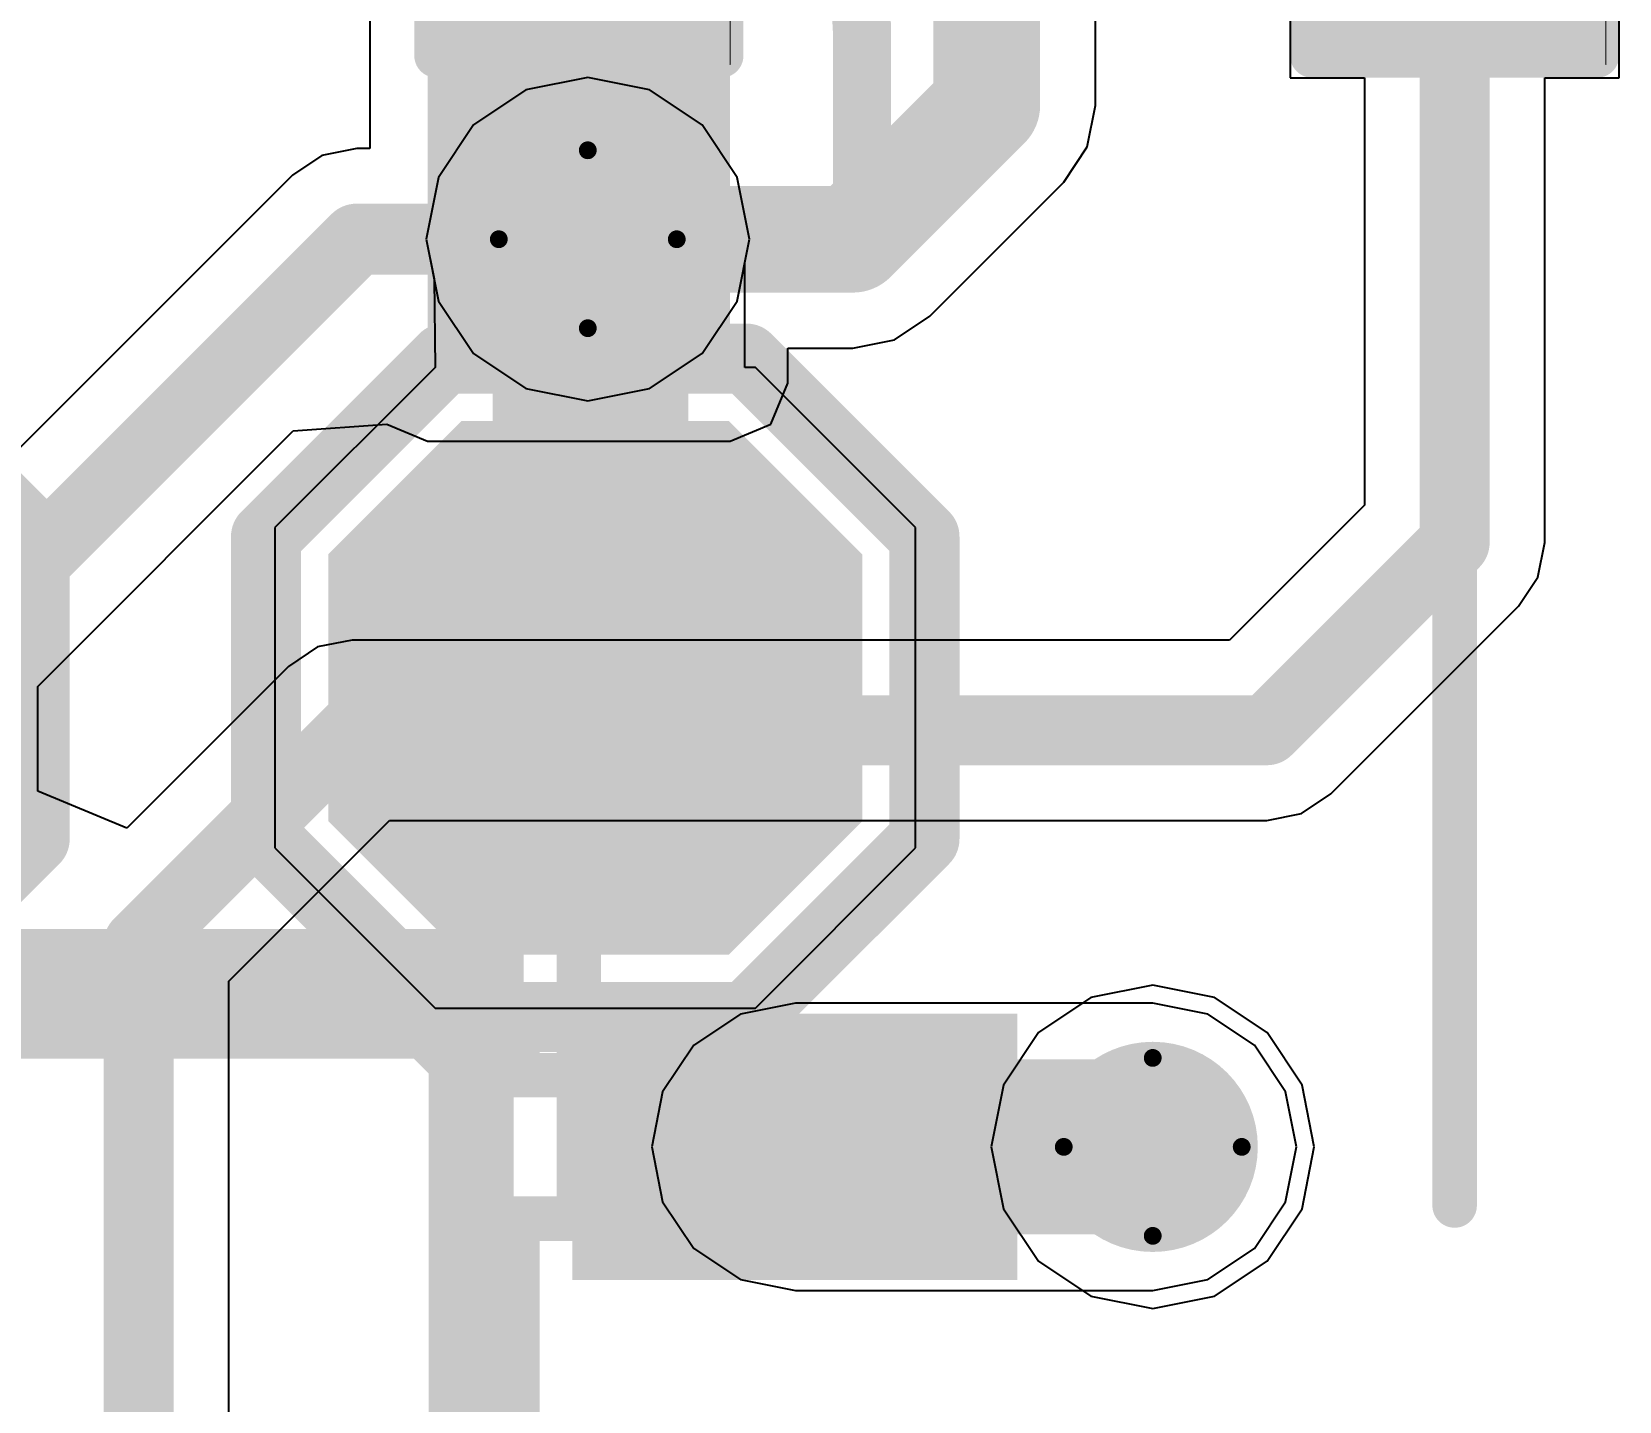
# Model space of a CAD drawing. Header units: millimetres. Extents: x -16 to 330, y -45 to 150.
# Drawn here: x 73.194 to 77.726, y 53.228 to 57.138 of the extents above; entities that cross this region are included whole.
import ezdxf

# ---------------------------------------------------------------- set-up
doc = ezdxf.new("R2010")
doc.units = ezdxf.units.MM
for name, color, linetype in [('BottomLayer', 5, 'Continuous'), ('BottomOverlay', 54, 'Continuous'), ('BottomPaste', 16, 'Continuous'), ('BottomSolder', 6, 'Continuous'), ('DrillDrawing', 1, 'Continuous'), ('Mechanical13', 56, 'Continuous'), ('MidLayer1', 16, 'Continuous'), ('MidLayer2', 76, 'Continuous'), ('TopLayer', 1, 'Continuous'), ('TopOverlay', 2, 'Continuous'), ('TopPaste', 8, 'Continuous'), ('TopSolder', 216, 'Continuous'), ('ViaHoleLayer', 16, 'Continuous')]:
    doc.layers.add(name, color=color, linetype=linetype)
doc.styles.add('Arial', font='arial.ttf', dxfattribs={"height": 0.2})

# ---------------------------------------------------------------- blocks, each defined once
blk = doc.blocks.new('16_SOIC_72')
at = {"layer": 'TopLayer'}
blk.add_hatch(color=1, dxfattribs=at).paths.add_polyline_path([(-0.635, -8.51), (0.635, -8.51), (0.635, -9.27), (-0.635, -9.27)])
at = {"layer": 'TopPaste'}
blk.add_hatch(color=8, dxfattribs=at).paths.add_polyline_path([(-0.635, -8.51), (0.635, -8.51), (0.635, -9.27), (-0.635, -9.27)])
at = {"layer": 'TopSolder'}
blk.add_hatch(color=216, dxfattribs=at).paths.add_polyline_path([(-0.635, -8.51), (0.635, -8.51), (0.635, -9.27), (-0.635, -9.27)])
at = {"layer": 'TopOverlay', "const_width": 0.127}
for points in [[(0.8382, -9.3472), (0.8382, -9.4488)], [(4.8768, -9.4488), (0.8382, -9.4488)]]:
    blk.add_lwpolyline(points, dxfattribs=at)
at = {"layer": 'TopOverlay', "const_width": 0.0635}
for points in [[(0.8065, -9.3472, 1), (0.87, -9.3472, 1)], [(0.8065, -9.4488, 1), (0.87, -9.4488, 1)], [(0.8065, -9.4488, 1), (0.87, -9.4488, 1)]]:
    blk.add_lwpolyline(points, format="xyb", close=True, dxfattribs=at)
blk = doc.blocks.new('R___0402_108')
at = {"layer": 'TopLayer'}
for points in [[(-0.6985, -0.3175), (-0.6985, 0.3175), (-0.2413, 0.3175), (-0.2413, -0.3175)], [(0.2413, -0.3175), (0.2413, 0.3175), (0.6985, 0.3175), (0.6985, -0.3175)]]:
    blk.add_hatch(color=1, dxfattribs=at).paths.add_polyline_path(points)
at = {"layer": 'TopPaste'}
for points in [[(-0.6985, -0.3175), (-0.6985, 0.3175), (-0.2413, 0.3175), (-0.2413, -0.3175)], [(0.2413, -0.3175), (0.2413, 0.3175), (0.6985, 0.3175), (0.6985, -0.3175)]]:
    blk.add_hatch(color=8, dxfattribs=at).paths.add_polyline_path(points)
at = {"layer": 'TopSolder'}
for points in [[(-0.7535, -0.3725), (-0.7535, 0.3725), (-0.1863, 0.3725), (-0.1863, -0.3725)], [(0.1863, -0.3725), (0.1863, 0.3725), (0.7535, 0.3725), (0.7535, -0.3725)]]:
    blk.add_hatch(color=216, dxfattribs=at).paths.add_polyline_path(points)
at = {"layer": 'TopOverlay'}
for points, const_width in [([(-0.7874, 0.4064), (-0.7874, -0.4064)], 0.127), ([(-0.7874, 0.4064), (0.7874, 0.4064)], 0.127), ([(0.7874, 0.4064), (0.7874, -0.4064)], 0.127), ([(-0.7874, -0.4064), (0.7874, -0.4064)], 0.127), ([(-0.8128, -0.4318), (0.8128, -0.4318)], 0.00323)]:
    blk.add_lwpolyline(points, dxfattribs=dict(at, const_width=const_width))
for points, const_width in [([(-0.8191, 0.4064, 1), (-0.7556, 0.4064, 1)], 0.0635), ([(-0.8191, 0.4064, 1), (-0.7556, 0.4064, 1)], 0.0635), ([(0.7556, 0.4064, 1), (0.8191, 0.4064, 1)], 0.0635), ([(0.7556, 0.4064, 1), (0.8191, 0.4064, 1)], 0.0635), ([(-0.8191, -0.4064, 1), (-0.7556, -0.4064, 1)], 0.0635), ([(-0.8191, -0.4064, 1), (-0.7556, -0.4064, 1)], 0.0635), ([(0.7556, -0.4064, 1), (0.8191, -0.4064, 1)], 0.0635), ([(0.7556, -0.4064, 1), (0.8191, -0.4064, 1)], 0.0635), ([(-0.8136, -0.4318, 1), (-0.812, -0.4318, 1)], 0.00161), ([(0.812, -0.4318, 1), (0.8136, -0.4318, 1)], 0.00161)]:
    blk.add_lwpolyline(points, format="xyb", close=True, dxfattribs=dict(at, const_width=const_width))
blk = doc.blocks.new('R___0402_111')
at = {"layer": 'TopLayer'}
for points in [[(-0.6985, -0.3175), (-0.6985, 0.3175), (-0.2413, 0.3175), (-0.2413, -0.3175)], [(0.2413, -0.3175), (0.2413, 0.3175), (0.6985, 0.3175), (0.6985, -0.3175)]]:
    blk.add_hatch(color=1, dxfattribs=at).paths.add_polyline_path(points)
at = {"layer": 'TopPaste'}
for points in [[(-0.6985, -0.3175), (-0.6985, 0.3175), (-0.2413, 0.3175), (-0.2413, -0.3175)], [(0.2413, -0.3175), (0.2413, 0.3175), (0.6985, 0.3175), (0.6985, -0.3175)]]:
    blk.add_hatch(color=8, dxfattribs=at).paths.add_polyline_path(points)
at = {"layer": 'TopSolder'}
for points in [[(-0.7535, -0.3725), (-0.7535, 0.3725), (-0.1863, 0.3725), (-0.1863, -0.3725)], [(0.1863, -0.3725), (0.1863, 0.3725), (0.7535, 0.3725), (0.7535, -0.3725)]]:
    blk.add_hatch(color=216, dxfattribs=at).paths.add_polyline_path(points)
at = {"layer": 'TopOverlay'}
for points, const_width in [([(-0.7874, 0.4064), (-0.7874, -0.4064)], 0.127), ([(-0.7874, 0.4064), (0.7874, 0.4064)], 0.127), ([(0.7874, 0.4064), (0.7874, -0.4064)], 0.127), ([(-0.7874, -0.4064), (0.7874, -0.4064)], 0.127), ([(-0.8128, -0.4318), (0.8128, -0.4318)], 0.00323)]:
    blk.add_lwpolyline(points, dxfattribs=dict(at, const_width=const_width))
for points, const_width in [([(-0.8191, 0.4064, 1), (-0.7556, 0.4064, 1)], 0.0635), ([(-0.8191, 0.4064, 1), (-0.7556, 0.4064, 1)], 0.0635), ([(0.7556, 0.4064, 1), (0.8191, 0.4064, 1)], 0.0635), ([(0.7556, 0.4064, 1), (0.8191, 0.4064, 1)], 0.0635), ([(-0.8191, -0.4064, 1), (-0.7556, -0.4064, 1)], 0.0635), ([(-0.8191, -0.4064, 1), (-0.7556, -0.4064, 1)], 0.0635), ([(0.7556, -0.4064, 1), (0.8191, -0.4064, 1)], 0.0635), ([(0.7556, -0.4064, 1), (0.8191, -0.4064, 1)], 0.0635), ([(-0.8136, -0.4318, 1), (-0.812, -0.4318, 1)], 0.00161), ([(0.812, -0.4318, 1), (0.8136, -0.4318, 1)], 0.00161)]:
    blk.add_lwpolyline(points, format="xyb", close=True, dxfattribs=dict(at, const_width=const_width))
blk = doc.blocks.new('T__________B_135')
at = {"layer": 'BottomLayer'}
blk.add_hatch(color=5, dxfattribs=at).paths.add_polyline_path([(0.381, 0.762), (-0.381, 0.762), (-0.762, 0.381), (-0.762, -0.381), (-0.381, -0.762), (0.381, -0.762), (0.762, -0.381), (0.762, 0.381)])
at = {"layer": 'BottomPaste'}
blk.add_hatch(color=16, dxfattribs=at).paths.add_polyline_path([(0.381, 0.762), (-0.381, 0.762), (-0.762, 0.381), (-0.762, -0.381), (-0.381, -0.762), (0.381, -0.762), (0.762, -0.381), (0.762, 0.381)])
at = {"layer": 'BottomSolder'}
blk.add_hatch(color=6, dxfattribs=at).paths.add_polyline_path([(0.381, 0.762), (-0.381, 0.762), (-0.762, 0.381), (-0.762, -0.381), (-0.381, -0.762), (0.381, -0.762), (0.762, -0.381), (0.762, 0.381)])
at = {"layer": 'BottomOverlay', "const_width": 0.2}
for points in [[(-0.4318, 0.9398), (-0.9398, 0.4318)], [(0.4318, 0.9398), (-0.4318, 0.9398)], [(0.4318, 0.9398), (-0.4318, 0.9398)], [(0.9398, 0.4318), (0.4318, 0.9398)], [(-0.9398, 0.4318), (-0.9398, -0.4318)], [(0.9398, 0.4318), (0.9398, -0.4318)], [(-0.4318, -0.9398), (-0.9398, -0.4318)], [(0.9398, -0.4318), (0.4318, -0.9398)], [(0.4318, -0.9398), (-0.4318, -0.9398)], [(0.4318, -0.9398), (-0.4318, -0.9398)]]:
    blk.add_lwpolyline(points, dxfattribs=at)
at = {"layer": 'BottomOverlay', "const_width": 0.1}
for points in [[(-0.4818, 0.9398, 1), (-0.3818, 0.9398, 1)], [(-0.4818, 0.9398, 1), (-0.3818, 0.9398, 1)], [(-0.4818, 0.9398, 1), (-0.3818, 0.9398, 1)], [(0.3818, 0.9398, 1), (0.4818, 0.9398, 1)], [(0.3818, 0.9398, 1), (0.4818, 0.9398, 1)], [(0.3818, 0.9398, 1), (0.4818, 0.9398, 1)], [(-0.9898, 0.4318, 1), (-0.8898, 0.4318, 1)], [(-0.9898, 0.4318, 1), (-0.8898, 0.4318, 1)], [(0.8898, 0.4318, 1), (0.9898, 0.4318, 1)], [(0.8898, 0.4318, 1), (0.9898, 0.4318, 1)], [(-0.9898, -0.4318, 1), (-0.8898, -0.4318, 1)], [(-0.9898, -0.4318, 1), (-0.8898, -0.4318, 1)], [(0.8898, -0.4318, 1), (0.9898, -0.4318, 1)], [(0.8898, -0.4318, 1), (0.9898, -0.4318, 1)], [(-0.4818, -0.9398, 1), (-0.3818, -0.9398, 1)], [(-0.4818, -0.9398, 1), (-0.3818, -0.9398, 1)], [(-0.4818, -0.9398, 1), (-0.3818, -0.9398, 1)], [(0.3818, -0.9398, 1), (0.4818, -0.9398, 1)], [(0.3818, -0.9398, 1), (0.4818, -0.9398, 1)], [(0.3818, -0.9398, 1), (0.4818, -0.9398, 1)]]:
    blk.add_lwpolyline(points, format="xyb", close=True, dxfattribs=at)
blk = doc.blocks.new('T__________B_136')
at = {"layer": 'BottomLayer'}
blk.add_hatch(color=5, dxfattribs=at).paths.add_polyline_path([(0.381, 0.762), (-0.381, 0.762), (-0.762, 0.381), (-0.762, -0.381), (-0.381, -0.762), (0.381, -0.762), (0.762, -0.381), (0.762, 0.381)])
at = {"layer": 'BottomPaste'}
blk.add_hatch(color=16, dxfattribs=at).paths.add_polyline_path([(0.381, 0.762), (-0.381, 0.762), (-0.762, 0.381), (-0.762, -0.381), (-0.381, -0.762), (0.381, -0.762), (0.762, -0.381), (0.762, 0.381)])
at = {"layer": 'BottomSolder'}
blk.add_hatch(color=6, dxfattribs=at).paths.add_polyline_path([(0.381, 0.762), (-0.381, 0.762), (-0.762, 0.381), (-0.762, -0.381), (-0.381, -0.762), (0.381, -0.762), (0.762, -0.381), (0.762, 0.381)])
at = {"layer": 'BottomOverlay', "const_width": 0.2}
for points in [[(-0.4318, 0.9398), (-0.9398, 0.4318)], [(0.4318, 0.9398), (-0.4318, 0.9398)], [(0.4318, 0.9398), (-0.4318, 0.9398)], [(0.9398, 0.4318), (0.4318, 0.9398)], [(-0.9398, 0.4318), (-0.9398, -0.4318)], [(0.9398, 0.4318), (0.9398, -0.4318)], [(-0.4318, -0.9398), (-0.9398, -0.4318)], [(0.9398, -0.4318), (0.4318, -0.9398)], [(0.4318, -0.9398), (-0.4318, -0.9398)], [(0.4318, -0.9398), (-0.4318, -0.9398)]]:
    blk.add_lwpolyline(points, dxfattribs=at)
at = {"layer": 'BottomOverlay', "const_width": 0.1}
for points in [[(-0.4818, 0.9398, 1), (-0.3818, 0.9398, 1)], [(-0.4818, 0.9398, 1), (-0.3818, 0.9398, 1)], [(-0.4818, 0.9398, 1), (-0.3818, 0.9398, 1)], [(0.3818, 0.9398, 1), (0.4818, 0.9398, 1)], [(0.3818, 0.9398, 1), (0.4818, 0.9398, 1)], [(0.3818, 0.9398, 1), (0.4818, 0.9398, 1)], [(-0.9898, 0.4318, 1), (-0.8898, 0.4318, 1)], [(-0.9898, 0.4318, 1), (-0.8898, 0.4318, 1)], [(0.8898, 0.4318, 1), (0.9898, 0.4318, 1)], [(0.8898, 0.4318, 1), (0.9898, 0.4318, 1)], [(-0.9898, -0.4318, 1), (-0.8898, -0.4318, 1)], [(-0.9898, -0.4318, 1), (-0.8898, -0.4318, 1)], [(0.8898, -0.4318, 1), (0.9898, -0.4318, 1)], [(0.8898, -0.4318, 1), (0.9898, -0.4318, 1)], [(-0.4818, -0.9398, 1), (-0.3818, -0.9398, 1)], [(-0.4818, -0.9398, 1), (-0.3818, -0.9398, 1)], [(-0.4818, -0.9398, 1), (-0.3818, -0.9398, 1)], [(0.3818, -0.9398, 1), (0.4818, -0.9398, 1)], [(0.3818, -0.9398, 1), (0.4818, -0.9398, 1)], [(0.3818, -0.9398, 1), (0.4818, -0.9398, 1)]]:
    blk.add_lwpolyline(points, format="xyb", close=True, dxfattribs=at)

msp = doc.modelspace()

# ---------------------------------------------------------------- hatches: boundary and pattern name
at = {"layer": 'BottomLayer'}
h = msp.add_hatch(color=5, dxfattribs=at)
edge = h.paths.add_edge_path()
edge.add_arc((74.7817, 56.5452), 0.3, 0, 360)
h = msp.add_hatch(color=5, dxfattribs=at)
edge = h.paths.add_edge_path()
edge.add_arc((76.3944, 53.9538), 0.3, 0, 360)
at = {"layer": 'BottomSolder'}
h = msp.add_hatch(color=6, dxfattribs=at)
edge = h.paths.add_edge_path()
edge.add_arc((74.7817, 56.5452), 0.15, 0, 360)
h = msp.add_hatch(color=6, dxfattribs=at)
edge = h.paths.add_edge_path()
edge.add_arc((76.3944, 53.9538), 0.15, 0, 360)
at = {"layer": 'MidLayer1'}
h = msp.add_hatch(color=16, dxfattribs=at)
edge = h.paths.add_edge_path()
edge.add_arc((74.7817, 56.5452), 0.3, 0, 360)
h = msp.add_hatch(color=16, dxfattribs=at)
edge = h.paths.add_edge_path()
edge.add_arc((76.3944, 53.9538), 0.3, 0, 360)
at = {"layer": 'MidLayer2'}
h = msp.add_hatch(color=76, dxfattribs=at)
edge = h.paths.add_edge_path()
edge.add_arc((74.7817, 56.5452), 0.3, 0, 360)
h = msp.add_hatch(color=76, dxfattribs=at)
edge = h.paths.add_edge_path()
edge.add_arc((76.3944, 53.9538), 0.3, 0, 360)
at = {"layer": 'TopLayer'}
msp.add_hatch(color=1, dxfattribs=at).paths.add_polyline_path([(74.3244, 56.134), (75.188, 56.134), (75.188, 57.6326), (74.3244, 57.6326)])
h = msp.add_hatch(color=1, dxfattribs=at)
edge = h.paths.add_edge_path()
edge.add_arc((74.7817, 56.5452), 0.3, 0, 360)
h = msp.add_hatch(color=1, dxfattribs=at)
edge = h.paths.add_edge_path()
edge.add_arc((76.3944, 53.9538), 0.3, 0, 360)
at = {"layer": 'TopSolder'}
h = msp.add_hatch(color=216, dxfattribs=at)
edge = h.paths.add_edge_path()
edge.add_arc((74.7817, 56.5452), 0.15, 0, 360)
h = msp.add_hatch(color=216, dxfattribs=at)
edge = h.paths.add_edge_path()
edge.add_arc((76.3944, 53.9538), 0.15, 0, 360)
at = {"layer": 'ViaHoleLayer'}
h = msp.add_hatch(color=16, dxfattribs=at)
edge = h.paths.add_edge_path()
edge.add_arc((74.7817, 56.5452), 0.15, 0, 360)
h = msp.add_hatch(color=16, dxfattribs=at)
edge = h.paths.add_edge_path()
edge.add_arc((76.3944, 53.9538), 0.15, 0, 360)

# ---------------------------------------------------------------- linework, layer by layer
at = {"layer": 'BottomLayer'}
for p, q in [((74.6051, 56.9714), (74.4555, 56.8714)), ((74.7817, 57.0065), (74.6051, 56.9714)), ((74.9582, 56.9714), (74.7817, 57.0065)), ((75.1078, 56.8714), (74.9582, 56.9714)), ((74.4555, 56.8714), (74.3555, 56.7217)), ((75.2078, 56.7217), (75.1078, 56.8714)), ((74.3555, 56.7217), (74.3204, 56.5452)), ((75.2429, 56.5452), (75.2078, 56.7217)), ((74.3204, 56.5452), (74.343, 56.4319)), ((75.2298, 56.4792), (75.2429, 56.5452)), ((75.2298, 56.179), (75.2298, 56.4792)), ((74.343, 56.4319), (74.3458, 56.179)), ((74.3458, 56.179), (73.8886, 55.7218)), ((75.2602, 56.179), (75.2298, 56.179)), ((75.7174, 55.7218), (75.2602, 56.179)), ((73.8886, 55.7218), (73.8886, 54.8074)), ((75.7174, 54.8074), (75.7174, 55.7218)), ((73.8886, 54.8074), (74.3458, 54.3502)), ((75.2602, 54.3502), (75.7174, 54.8074)), ((74.3458, 54.3502), (75.2602, 54.3502))]:
    msp.add_line(p, q, dxfattribs=at)
at = {"layer": 'BottomLayer', "const_width": 0.5588}
for points in [[(74.7817, 56.5452), (74.7895, 56.5373)], [(74.7895, 55.2781), (74.7895, 56.5373)], [(74.7895, 55.2781), (74.803, 55.2646)]]:
    msp.add_lwpolyline(points, dxfattribs=at)
at = {"layer": 'BottomLayer', "const_width": 0.2794}
for points in [[(74.642, 56.5452, 1), (74.9214, 56.5452, 1)], [(74.6498, 56.5373, 1), (74.9292, 56.5373, 1)], [(74.6498, 56.5373, 1), (74.9292, 56.5373, 1)], [(74.6498, 55.2781, 1), (74.9292, 55.2781, 1)], [(74.6498, 55.2781, 1), (74.9292, 55.2781, 1)], [(74.6633, 55.2646, 1), (74.9427, 55.2646, 1)]]:
    msp.add_lwpolyline(points, format="xyb", close=True, dxfattribs=at)
at = {"layer": 'DrillDrawing', "const_width": 0.0508}
for points in [[(74.5277, 56.5452), (74.7817, 56.7992)], [(74.7817, 56.7992), (75.0357, 56.5452)], [(74.5277, 56.5452), (74.7817, 56.2912)], [(74.7817, 56.2912), (75.0357, 56.5452)], [(76.1404, 53.9538), (76.3944, 54.2078)], [(76.3944, 54.2078), (76.6484, 53.9538)], [(76.1404, 53.9538), (76.3944, 53.6998)], [(76.3944, 53.6998), (76.6484, 53.9538)]]:
    msp.add_lwpolyline(points, dxfattribs=at)
at = {"layer": 'DrillDrawing', "const_width": 0.0254}
for points in [[(74.769, 56.7992, 1), (74.7944, 56.7992, 1)], [(74.769, 56.7992, 1), (74.7944, 56.7992, 1)], [(74.515, 56.5452, 1), (74.5404, 56.5452, 1)], [(74.515, 56.5452, 1), (74.5404, 56.5452, 1)], [(75.023, 56.5452, 1), (75.0484, 56.5452, 1)], [(75.023, 56.5452, 1), (75.0484, 56.5452, 1)], [(74.769, 56.2912, 1), (74.7944, 56.2912, 1)], [(74.769, 56.2912, 1), (74.7944, 56.2912, 1)], [(76.3817, 54.2078, 1), (76.4071, 54.2078, 1)], [(76.3817, 54.2078, 1), (76.4071, 54.2078, 1)], [(76.1277, 53.9538, 1), (76.1531, 53.9538, 1)], [(76.1277, 53.9538, 1), (76.1531, 53.9538, 1)], [(76.6357, 53.9538, 1), (76.6611, 53.9538, 1)], [(76.6357, 53.9538, 1), (76.6611, 53.9538, 1)], [(76.3817, 53.6998, 1), (76.4071, 53.6998, 1)], [(76.3817, 53.6998, 1), (76.4071, 53.6998, 1)]]:
    msp.add_lwpolyline(points, format="xyb", close=True, dxfattribs=at)
at = {"layer": 'Mechanical13', "const_width": 0.127}
for points in [[(74.7562, 53.7864), (74.7562, 57.7588)], [(74.7562, 53.7864), (74.7562, 57.7588)], [(77.2562, 53.7864), (77.2562, 57.7588)], [(77.2562, 53.7864), (77.2562, 57.7588)], [(70.8562, 54.4588), (74.4062, 54.4588)], [(74.3113, 54.269), (74.4062, 54.4588)], [(74.4062, 54.4588), (74.5812, 54.2838)], [(70.8937, 54.3838), (74.3687, 54.3838)], [(74.3687, 54.3838), (74.5062, 54.2463)], [(74.3914, 54.1889), (74.5812, 54.2838)], [(74.5812, 54.1588), (74.5812, 54.2838)], [(70.9512, 54.269), (74.3113, 54.269)], [(74.3113, 54.269), (74.3914, 54.1889)], [(74.5062, 44.7713), (74.5062, 54.2463)], [(74.3914, 44.8287), (74.3914, 54.1889)], [(74.5062, 54.1588), (74.8312, 54.1588)], [(74.8312, 54.1588), (75.1312, 54.1588)], [(74.8312, 53.7488), (74.8312, 54.1588)], [(75.1312, 54.1588), (75.2312, 54.1588)], [(75.1312, 53.7488), (75.1312, 54.1588)], [(75.2312, 54.1588), (75.6312, 54.1588)], [(75.2312, 53.7488), (75.2312, 54.1588)], [(75.6312, 53.7488), (75.6312, 54.1588)], [(74.5062, 53.7488), (74.8312, 53.7488)], [(74.5812, 52.8888), (74.5812, 53.7488)], [(74.8312, 53.7488), (75.1312, 53.7488)], [(75.1312, 53.7488), (75.2312, 53.7488)], [(75.2312, 53.7488), (75.6312, 53.7488)]]:
    msp.add_lwpolyline(points, dxfattribs=at)
at = {"layer": 'Mechanical13', "const_width": 0.0635}
for points in [[(74.3745, 54.4588, 1), (74.438, 54.4588, 1)], [(74.3745, 54.4588, 1), (74.438, 54.4588, 1)], [(74.3745, 54.4588, 1), (74.438, 54.4588, 1)], [(74.337, 54.3838, 1), (74.4005, 54.3838, 1)], [(74.337, 54.3838, 1), (74.4005, 54.3838, 1)], [(74.5495, 54.2838, 1), (74.613, 54.2838, 1)], [(74.5495, 54.2838, 1), (74.613, 54.2838, 1)], [(74.5495, 54.2838, 1), (74.613, 54.2838, 1)], [(74.2796, 54.269, 1), (74.3431, 54.269, 1)], [(74.2796, 54.269, 1), (74.3431, 54.269, 1)], [(74.2796, 54.269, 1), (74.3431, 54.269, 1)], [(74.4745, 54.2463, 1), (74.538, 54.2463, 1)], [(74.4745, 54.2463, 1), (74.538, 54.2463, 1)], [(74.3597, 54.1889, 1), (74.4232, 54.1889, 1)], [(74.3597, 54.1889, 1), (74.4232, 54.1889, 1)], [(74.3597, 54.1889, 1), (74.4232, 54.1889, 1)], [(74.4745, 54.1588, 1), (74.538, 54.1588, 1)], [(74.5495, 54.1588, 1), (74.613, 54.1588, 1)], [(74.7995, 54.1588, 1), (74.863, 54.1588, 1)], [(74.7995, 54.1588, 1), (74.863, 54.1588, 1)], [(74.7995, 54.1588, 1), (74.863, 54.1588, 1)], [(75.0995, 54.1588, 1), (75.163, 54.1588, 1)], [(75.0995, 54.1588, 1), (75.163, 54.1588, 1)], [(75.0995, 54.1588, 1), (75.163, 54.1588, 1)], [(75.1995, 54.1588, 1), (75.263, 54.1588, 1)], [(75.1995, 54.1588, 1), (75.263, 54.1588, 1)], [(75.1995, 54.1588, 1), (75.263, 54.1588, 1)], [(75.5995, 54.1588, 1), (75.663, 54.1588, 1)], [(75.5995, 54.1588, 1), (75.663, 54.1588, 1)], [(74.7245, 53.7864, 1), (74.788, 53.7864, 1)], [(74.7245, 53.7864, 1), (74.788, 53.7864, 1)], [(77.2245, 53.7864, 1), (77.288, 53.7864, 1)], [(77.2245, 53.7864, 1), (77.288, 53.7864, 1)], [(74.4745, 53.7488, 1), (74.538, 53.7488, 1)], [(74.5495, 53.7488, 1), (74.613, 53.7488, 1)], [(74.7995, 53.7488, 1), (74.863, 53.7488, 1)], [(74.7995, 53.7488, 1), (74.863, 53.7488, 1)], [(74.7995, 53.7488, 1), (74.863, 53.7488, 1)], [(75.0995, 53.7488, 1), (75.163, 53.7488, 1)], [(75.0995, 53.7488, 1), (75.163, 53.7488, 1)], [(75.0995, 53.7488, 1), (75.163, 53.7488, 1)], [(75.1995, 53.7488, 1), (75.263, 53.7488, 1)], [(75.1995, 53.7488, 1), (75.263, 53.7488, 1)], [(75.1995, 53.7488, 1), (75.263, 53.7488, 1)], [(75.5995, 53.7488, 1), (75.663, 53.7488, 1)], [(75.5995, 53.7488, 1), (75.663, 53.7488, 1)]]:
    msp.add_lwpolyline(points, format="xyb", close=True, dxfattribs=at)
at = {"layer": 'MidLayer1'}
for p, q in [((74.6051, 56.9714), (74.4555, 56.8714)), ((74.7817, 57.0065), (74.6051, 56.9714)), ((74.9582, 56.9714), (74.7817, 57.0065)), ((75.1078, 56.8714), (74.9582, 56.9714)), ((74.4555, 56.8714), (74.3555, 56.7217)), ((75.2078, 56.7217), (75.1078, 56.8714)), ((74.3555, 56.7217), (74.3204, 56.5452)), ((75.2429, 56.5452), (75.2078, 56.7217)), ((74.3204, 56.5452), (74.3555, 56.3687)), ((75.2078, 56.3687), (75.2429, 56.5452)), ((74.3555, 56.3687), (74.4555, 56.219)), ((75.1078, 56.219), (75.2078, 56.3687)), ((74.4555, 56.219), (74.6051, 56.1191)), ((74.9582, 56.1191), (75.1078, 56.219)), ((74.6051, 56.1191), (74.7817, 56.0839)), ((74.7817, 56.0839), (74.9582, 56.1191)), ((76.3944, 54.4151), (76.2179, 54.38)), ((76.571, 54.38), (76.3944, 54.4151)), ((76.2179, 54.38), (76.0683, 54.28)), ((76.7206, 54.28), (76.571, 54.38)), ((76.0683, 54.28), (75.9683, 54.1303)), ((76.8206, 54.1303), (76.7206, 54.28)), ((75.9683, 54.1303), (75.9332, 53.9538)), ((76.8557, 53.9538), (76.8206, 54.1303)), ((75.9332, 53.9538), (75.9683, 53.7773)), ((76.8206, 53.7773), (76.8557, 53.9538)), ((75.9683, 53.7773), (76.0683, 53.6276)), ((76.7206, 53.6276), (76.8206, 53.7773)), ((76.0683, 53.6276), (76.2179, 53.5277)), ((76.571, 53.5277), (76.7206, 53.6276)), ((76.2179, 53.5277), (76.3944, 53.4925)), ((76.3944, 53.4925), (76.571, 53.5277))]:
    msp.add_line(p, q, dxfattribs=at)
at = {"layer": 'MidLayer2'}
for p, q in [((74.6051, 56.9714), (74.4555, 56.8714)), ((74.7817, 57.0065), (74.6051, 56.9714)), ((74.9582, 56.9714), (74.7817, 57.0065)), ((75.1078, 56.8714), (74.9582, 56.9714)), ((74.4555, 56.8714), (74.3555, 56.7217)), ((75.2078, 56.7217), (75.1078, 56.8714)), ((74.3555, 56.7217), (74.3204, 56.5452)), ((75.2429, 56.5452), (75.2078, 56.7217)), ((74.3204, 56.5452), (74.3555, 56.3687)), ((75.2078, 56.3687), (75.2429, 56.5452)), ((74.3555, 56.3687), (74.4555, 56.219)), ((75.1078, 56.219), (75.2078, 56.3687)), ((74.4555, 56.219), (74.6051, 56.1191)), ((74.9582, 56.1191), (75.1078, 56.219)), ((74.6051, 56.1191), (74.7817, 56.0839)), ((74.7817, 56.0839), (74.9582, 56.1191))]:
    msp.add_line(p, q, dxfattribs=at)
at = {"layer": 'TopLayer'}
for p, q in [((76.2314, 56.9275), (76.2314, 59.3282)), ((76.7863, 57.6921), (76.7863, 57.0063)), ((77.7261, 57.0063), (77.7261, 57.6921)), ((74.1595, 57.6326), (74.1595, 56.8042)), ((76.7863, 57.0063), (76.9989, 57.0063)), ((76.9989, 57.0063), (76.9989, 55.7858)), ((77.5136, 55.6792), (77.5136, 57.0063)), ((77.5136, 57.0063), (77.7261, 57.0063)), ((76.2077, 56.8086), (76.2314, 56.9275)), ((74.0229, 56.7845), (73.9389, 56.7283)), ((74.122, 56.8042), (74.0229, 56.7845)), ((74.1595, 56.8042), (74.122, 56.8042)), ((76.1403, 56.7078), (76.2077, 56.8086)), ((73.9389, 56.7283), (72.7868, 55.5762)), ((75.758, 56.3255), (76.1403, 56.7078)), ((75.6572, 56.2581), (75.758, 56.3255)), ((75.5383, 56.2344), (75.6572, 56.2581)), ((75.353, 56.134), (75.353, 56.2344)), ((75.353, 56.2344), (75.5383, 56.2344)), ((75.3047, 56.0174), (75.353, 56.134)), ((73.9409, 55.9979), (74.2078, 56.0174)), ((74.2078, 56.0174), (74.3244, 55.9691)), ((75.188, 55.9691), (75.3047, 56.0174)), ((73.2115, 55.2684), (73.9409, 55.9979)), ((74.3244, 55.9691), (75.188, 55.9691)), ((76.9989, 55.7858), (76.6138, 55.4008)), ((77.494, 55.5808), (77.5136, 55.6792)), ((77.4382, 55.4973), (77.494, 55.5808)), ((76.9024, 54.9614), (77.4382, 55.4973)), ((74.0106, 55.3812), (73.9271, 55.3254)), ((74.109, 55.4008), (74.0106, 55.3812)), ((76.6138, 55.4008), (74.109, 55.4008)), ((73.9271, 55.3254), (73.4655, 54.8638)), ((73.2115, 54.969), (73.2115, 55.2684)), ((73.4655, 54.8638), (73.2115, 54.969)), ((76.8189, 54.9057), (76.9024, 54.9614)), ((73.7568, 54.4272), (74.2156, 54.8861)), ((74.2156, 54.8861), (76.7204, 54.8861)), ((76.7204, 54.8861), (76.8189, 54.9057)), ((73.7568, 52.0622), (73.7568, 54.4272)), ((75.3744, 54.3641), (75.2174, 54.3329)), ((76.3944, 54.3641), (75.3744, 54.3641)), ((76.5514, 54.3329), (76.3944, 54.3641)), ((75.2174, 54.3329), (75.0843, 54.2439)), ((76.6846, 54.2439), (76.5514, 54.3329)), ((75.0843, 54.2439), (74.9954, 54.1108)), ((76.7735, 54.1108), (76.6846, 54.2439)), ((74.9954, 54.1108), (74.9642, 53.9538)), ((76.8047, 53.9538), (76.7735, 54.1108)), ((74.9642, 53.9538), (74.9954, 53.7968)), ((76.7735, 53.7968), (76.8047, 53.9538)), ((74.9954, 53.7968), (75.0843, 53.6637)), ((76.6846, 53.6637), (76.7735, 53.7968)), ((75.0843, 53.6637), (75.2174, 53.5748)), ((76.5514, 53.5748), (76.6846, 53.6637)), ((75.2174, 53.5748), (75.3744, 53.5435)), ((76.3944, 53.5435), (76.5514, 53.5748)), ((75.3744, 53.5435), (76.3944, 53.5435))]:
    msp.add_line(p, q, dxfattribs=at)
for points, const_width in [([(75.9206, 56.9275), (75.9206, 59.6646)], 0.3048), ([(77.2562, 55.6792), (77.2562, 57.3873)], 0.2), ([(75.5383, 56.5452), (75.9206, 56.9275)], 0.3048), ([(74.7817, 56.5452), (75.5383, 56.5452)], 0.3048), ([(72.9525, 55.3757), (74.122, 56.5452)], 0.2032), ([(74.122, 56.5452), (74.7817, 56.5452)], 0.2032), ([(76.7204, 55.1434), (77.2562, 55.6792)], 0.2), ([(73.4994, 54.5338), (74.109, 55.1434)], 0.2), ([(74.109, 55.1434), (76.7204, 55.1434)], 0.2), ([(73.4994, 51.9556), (73.4994, 54.5338)], 0.2), ([(75.3744, 53.9538), (76.3944, 53.9538)], 0.5)]:
    msp.add_lwpolyline(points, dxfattribs=dict(at, const_width=const_width))
for points, const_width in [([(75.8444, 56.9275, 1), (75.9968, 56.9275, 1)], 0.1524), ([(75.8444, 56.9275, 1), (75.9968, 56.9275, 1)], 0.1524), ([(74.7055, 56.5452, 1), (74.8579, 56.5452, 1)], 0.1524), ([(75.4621, 56.5452, 1), (75.6145, 56.5452, 1)], 0.1524), ([(75.4621, 56.5452, 1), (75.6145, 56.5452, 1)], 0.1524), ([(74.0712, 56.5452, 1), (74.1728, 56.5452, 1)], 0.1016), ([(74.0712, 56.5452, 1), (74.1728, 56.5452, 1)], 0.1016), ([(74.7309, 56.5452, 1), (74.8325, 56.5452, 1)], 0.1016), ([(77.2062, 55.6792, 1), (77.3062, 55.6792, 1)], 0.1), ([(77.2062, 55.6792, 1), (77.3062, 55.6792, 1)], 0.1), ([(74.059, 55.1434, 1), (74.159, 55.1434, 1)], 0.1), ([(74.059, 55.1434, 1), (74.159, 55.1434, 1)], 0.1), ([(76.6704, 55.1434, 1), (76.7704, 55.1434, 1)], 0.1), ([(76.6704, 55.1434, 1), (76.7704, 55.1434, 1)], 0.1), ([(73.4494, 54.5338, 1), (73.5494, 54.5338, 1)], 0.1), ([(73.4494, 54.5338, 1), (73.5494, 54.5338, 1)], 0.1), ([(75.2494, 53.9538, 1), (75.4994, 53.9538, 1)], 0.25), ([(76.2694, 53.9538, 1), (76.5194, 53.9538, 1)], 0.25)]:
    msp.add_lwpolyline(points, format="xyb", close=True, dxfattribs=dict(at, const_width=const_width))

# ---------------------------------------------------------------- block references
for name, p, rotation in [('R___0402_108', (74.7562, 57.8572), 90), ('R___0402_111', (77.2562, 57.8572), 90), ('T__________B_136', (72.263, 55.2646), 180), ('T__________B_135', (74.803, 55.2646), 180), ('16_SOIC_72', (75.373, 45.0638), 180)]:
    msp.add_blockref(name, p, dxfattribs=dict(rotation=rotation))

# ---------------------------------------------------------------- texts
at = {"layer": 'BottomOverlay', "style": 'Arial', "text_generation_flag": 2}
msp.add_text('RLYADDR2', height=1.524, rotation=270, dxfattribs=at).set_placement((74.1233, 56.269))

doc.saveas('drawing.dxf')
